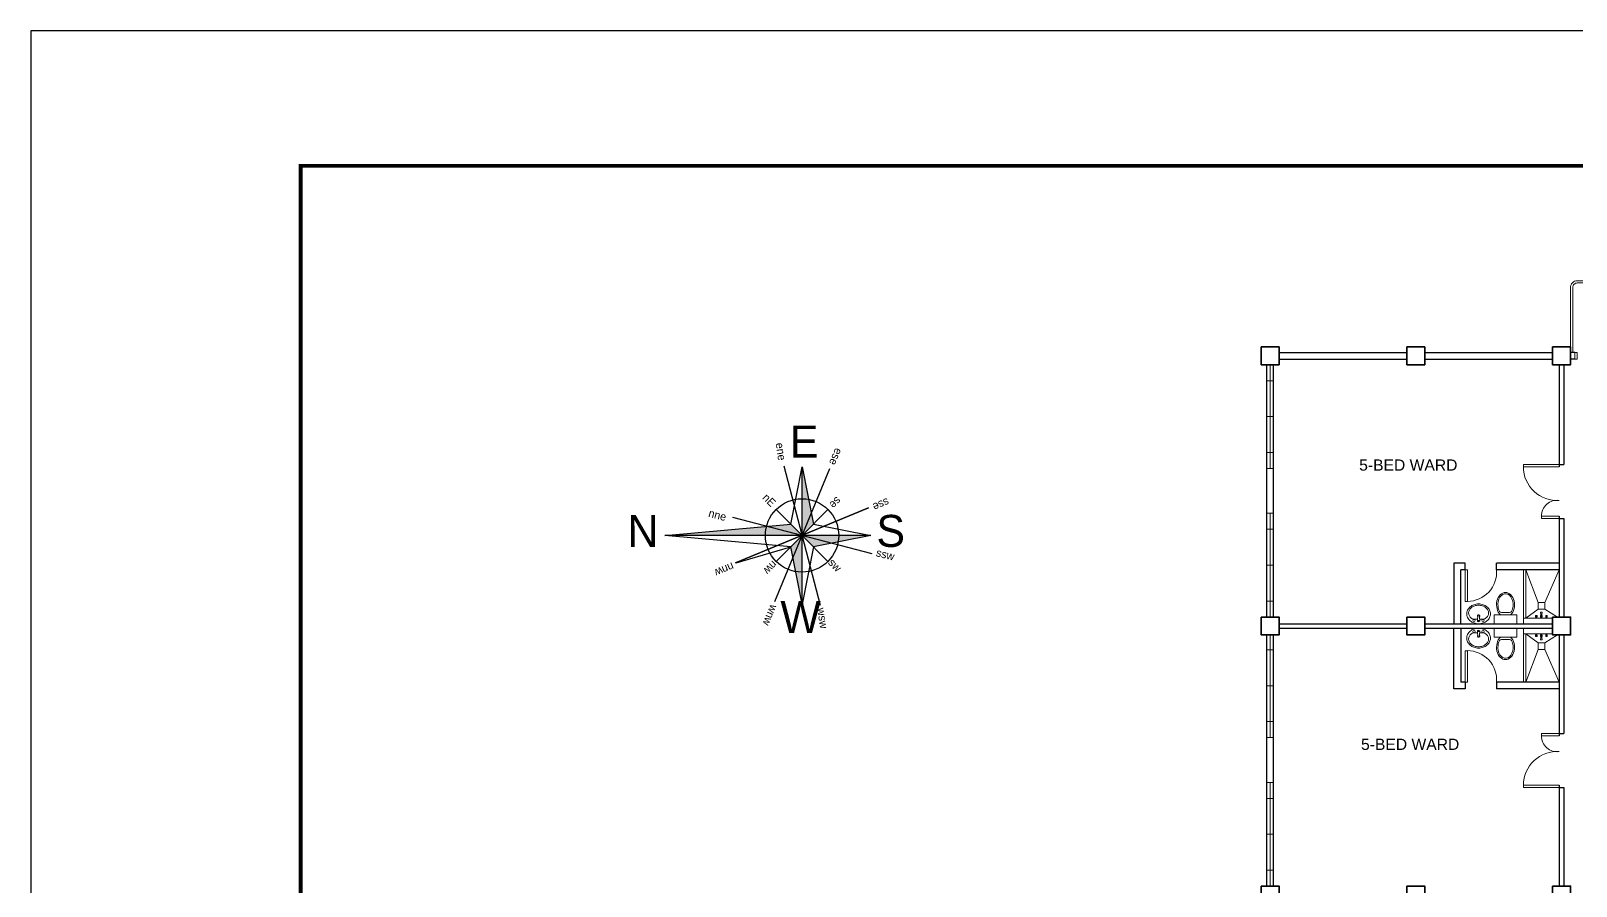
# Model space of a CAD drawing. Header units: millimetres. Extents: x -116 to 421, y 1 to 342.
# Drawn here: x -115.52 to -81.05, y 270.31 to 289.38 of the extents above; entities that cross this region are included whole.
import ezdxf

# ---------------------------------------------------------------- set-up
doc = ezdxf.new("R2010")
doc.units = ezdxf.units.MM
doc.header["$MEASUREMENT"] = 0
for name, color, linetype in [('label', 7, 'Continuous'), ('PATHS', 7, 'Continuous'), ('template', 7, 'Continuous')]:
    doc.layers.add(name, color=color, linetype=linetype)
doc.styles.get("Standard").update_dxf_attribs({"font": 'arial.ttf'})
doc.styles.add('SWISSLT175', font='swissl.ttf', dxfattribs={"height": 0.175})

# ---------------------------------------------------------------- blocks, each defined once
blk = doc.blocks.new('A$C4B4E3A78')
at = {"layer": 'PATHS'}
h = blk.add_hatch(color=7, dxfattribs=at)
h.paths.add_polyline_path([(0, 0.334, -0.044061), (0.059, 0.329), (0, 0.626)])
h.paths.add_polyline_path([(0, 0), (0.103, 0.103), (0.059, 0.329, 0.044061), (0, 0.334)])
h.paths.add_polyline_path([(0.334, 0, -0.044061), (0.329, -0.059), (0.626, 0)])
h.paths.add_polyline_path([(0, 0), (0.103, -0.103), (0.329, -0.059, 0.044061), (0.334, 0)])
h.paths.add_polyline_path([(0, -0.334, -0.044061), (-0.059, -0.329), (0, -0.626)])
h.paths.add_polyline_path([(0, 0), (-0.103, -0.103), (-0.059, -0.329, 0.044061), (0, -0.334)])
h.paths.add_polyline_path([(-0.334, 0, -0.063049), (-0.324, 0.083), (-1.249, 0)])
h.paths.add_polyline_path([(-0.324, 0.083, 0.063049), (-0.334, 0), (0, 0), (-0.103, 0.103)])
at = {"layer": 'PATHS', "color": 7}
for p, q in [((0.251, 0.606), (-0.251, -0.606)), ((-0.165, 0.635), (0.165, -0.635)), ((-0.103, 0.103), (0, 0.626)), ((0, -0.626), (0, 0.626)), ((0, 0.626), (0.103, 0.103)), ((-0.635, 0.165), (0.635, -0.165)), ((0.606, 0.251), (-0.606, -0.251)), ((-0.606, -0.251), (0.606, 0.251)), ((0, 0), (-0.236, 0.236)), ((0, 0), (0.236, 0.236)), ((-1.249, 0), (-0.103, 0.103)), ((0.103, 0.103), (0.626, 0)), ((0.626, 0), (-1.249, 0)), ((-0.103, -0.103), (-1.249, 0)), ((-0.6, -0.249), (-0.103, -0.103)), ((0, 0), (-0.236, -0.236)), ((0, -0.626), (-0.103, -0.103)), ((0, 0), (0.236, -0.236)), ((0.103, -0.103), (0, -0.626)), ((0.626, 0), (0.103, -0.103))]:
    blk.add_line(p, q, dxfattribs=at)
blk.add_circle((0, 0), 0.334, dxfattribs=at)
at = {"layer": 'PATHS', "color": 7, "char_height": 0.2916, "width": 0.60625, "attachment_point": 1}
for s, insert in [('{\\fAlgerian|b0|i0|c0|p82;E}', (-0.11, 1.001)), ('{\\fAlgerian|b0|i0|c0|p82;N}', (-1.591, 0.187)), ('{\\fAlgerian|b0|i0|c0|p82;S}', (0.678, 0.187)), ('{\\fAlgerian|b0|i0|c0|p82;W}', (-0.197, -0.598))]:
    blk.add_mtext(s, dxfattribs=dict(at, insert=insert))
at = {"layer": 'PATHS', "color": 7, "char_height": 0.0729, "width": 0.15156}
for s, insert, attachment_point, rotation in [('{\\fAlgerian|b0|i0|c0|p82;ene}', (-0.242, 0.839), 7, 278.5552), ('{\\fAlgerian|b0|i0|c0|p82;ese}', (0.372, 0.775), 1, 247.5), ('{\\fAlgerian|b0|i0|c0|p82;nE}', (-0.315, 0.39), 1, 315), ('{\\fAlgerian|b0|i0|c0|p82;se}', (0.367, 0.307), 1, 225), ('{\\fAlgerian|b0|i0|c0|p82;sse}', (0.804, 0.276), 1, 202.5), ('{\\fAlgerian|b0|i0|c0|p82;nne}', (-0.84, 0.242), 1, 345.4238), ('{\\fAlgerian|b0|i0|c0|p82;ssw}', (0.687, -0.117), 1, 345.4238), ('{\\fAlgerian|b0|i0|c0|p82;nnw}', (-0.611, -0.311), 1, 202.5), ('{\\fAlgerian|b0|i0|c0|p82;nw}', (-0.217, -0.276), 1, 225), ('{\\fAlgerian|b0|i0|c0|p82;sw}', (0.284, -0.202), 1, 315), ('{\\fAlgerian|b0|i0|c0|p82;wnw}', (-0.219, -0.651), 1, 247.5), ('{\\fAlgerian|b0|i0|c0|p82;wsw}', (0.136, -0.665), 7, 278.5552)]:
    blk.add_mtext(s, dxfattribs=dict(at, insert=insert, attachment_point=attachment_point, rotation=rotation))

msp = doc.modelspace()

# ---------------------------------------------------------------- linework, layer by layer
at = {"color": 8, "lineweight": 25}
for p, q in [((-87.678, 282.209), (-84.828, 282.209)), ((-87.678, 282.059), (-84.828, 282.059)), ((-84.428, 282.209), (-81.578, 282.209)), ((-84.428, 282.059), (-81.578, 282.059)), ((-81.078, 282.209), (-81.178, 282.209)), ((-81.078, 282.059), (-81.178, 282.059)), ((-87.953, 276.309), (-87.953, 281.934)), ((-87.803, 276.309), (-87.803, 281.934)), ((-81.428, 281.934), (-81.428, 279.659)), ((-81.328, 281.934), (-81.328, 279.709)), ((-81.428, 279.709), (-81.328, 279.709)), ((-81.428, 278.559), (-81.428, 276.309)), ((-81.428, 278.509), (-81.328, 278.509)), ((-81.328, 278.509), (-81.328, 276.309)), ((-83.778, 277.509), (-83.778, 276.159)), ((-87.678, 276.159), (-84.828, 276.159)), ((-84.428, 276.159), (-81.578, 276.159)), ((-87.953, 270.309), (-87.953, 275.909)), ((-87.803, 270.309), (-87.803, 275.909)), ((-87.678, 276.059), (-84.828, 276.059)), ((-84.428, 276.059), (-81.578, 276.059)), ((-83.778, 274.709), (-83.778, 276.059)), ((-81.428, 275.909), (-81.428, 273.659)), ((-81.328, 275.909), (-81.328, 273.709)), ((-82.828, 274.859), (-82.828, 274.709)), ((-81.428, 273.709), (-81.328, 273.709)), ((-81.428, 272.559), (-81.428, 270.309)), ((-81.428, 272.509), (-81.328, 272.509)), ((-81.328, 272.509), (-81.328, 270.309))]:
    msp.add_line(p, q, dxfattribs=at)
at = {"color": 8, "lineweight": 9}
for p, q in [((-87.953, 279.622), (-87.953, 281.934)), ((-87.878, 281.934), (-87.878, 279.622)), ((-87.953, 280.778), (-87.953, 281.578)), ((-87.953, 281.578), (-87.803, 281.578)), ((-87.803, 281.578), (-87.803, 279.978)), ((-87.953, 280.778), (-87.803, 280.778)), ((-87.803, 279.978), (-87.953, 279.978)), ((-87.953, 279.122), (-87.953, 279.622)), ((-87.953, 279.622), (-87.803, 279.622)), ((-87.953, 279.122), (-87.953, 278.622)), ((-87.953, 278.622), (-87.803, 278.622)), ((-87.953, 276.309), (-87.953, 278.622)), ((-87.878, 278.622), (-87.878, 276.309)), ((-87.953, 277.466), (-87.953, 278.266)), ((-87.953, 278.266), (-87.803, 278.266)), ((-87.803, 278.266), (-87.803, 276.666)), ((-87.953, 277.466), (-87.803, 277.466)), ((-87.803, 276.666), (-87.953, 276.666)), ((-87.953, 276.309), (-87.803, 276.309)), ((-83.628, 276.159), (-81.678, 276.159)), ((-83.243, 276.357), (-83.256, 276.235)), ((-83.214, 276.357), (-83.201, 276.235)), ((-83.204, 276.261), (-83.102, 276.261)), ((-82.878, 276.359), (-82.878, 276.159)), ((-82.378, 276.359), (-82.878, 276.359)), ((-82.878, 276.159), (-82.378, 276.159)), ((-82.538, 276.409), (-82.719, 276.409)), ((-82.378, 276.159), (-82.378, 276.359)), ((-81.578, 276.284), (-82.228, 276.284)), ((-81.955, 276.342), (-81.959, 276.34)), ((-81.959, 276.34), (-81.959, 276.318)), ((-81.925, 276.34), (-81.959, 276.34)), ((-81.959, 276.318), (-81.956, 276.314)), ((-81.959, 276.285), (-81.956, 276.292)), ((-81.959, 276.285), (-81.959, 276.284)), ((-81.925, 276.285), (-81.959, 276.285)), ((-81.925, 276.284), (-81.959, 276.284)), ((-81.956, 276.312), (-81.956, 276.306)), ((-81.928, 276.306), (-81.956, 276.306)), ((-81.956, 276.306), (-81.955, 276.304)), ((-81.928, 276.292), (-81.956, 276.292)), ((-81.955, 276.343), (-81.955, 276.342)), ((-81.929, 276.343), (-81.955, 276.343)), ((-81.929, 276.342), (-81.955, 276.342)), ((-81.955, 276.331), (-81.955, 276.319)), ((-81.955, 276.318), (-81.948, 276.318)), ((-81.929, 276.304), (-81.955, 276.304)), ((-81.953, 276.292), (-81.953, 276.304)), ((-81.948, 276.331), (-81.948, 276.319)), ((-81.936, 276.331), (-81.936, 276.319)), ((-81.929, 276.318), (-81.936, 276.318)), ((-81.931, 276.292), (-81.931, 276.304)), ((-81.929, 276.343), (-81.929, 276.342)), ((-81.929, 276.342), (-81.925, 276.34)), ((-81.929, 276.331), (-81.929, 276.319)), ((-81.928, 276.306), (-81.929, 276.304)), ((-81.925, 276.318), (-81.928, 276.314)), ((-81.928, 276.312), (-81.928, 276.306)), ((-81.925, 276.285), (-81.928, 276.292)), ((-81.925, 276.34), (-81.925, 276.318)), ((-81.925, 276.285), (-81.925, 276.284)), ((-81.857, 276.284), (-81.846, 276.29)), ((-81.799, 276.284), (-81.857, 276.284)), ((-81.841, 276.37), (-81.849, 276.412)), ((-81.848, 276.416), (-81.809, 276.416)), ((-81.846, 276.3), (-81.811, 276.3)), ((-81.846, 276.29), (-81.846, 276.3)), ((-81.846, 276.29), (-81.811, 276.29)), ((-81.811, 276.29), (-81.846, 276.29)), ((-81.841, 276.342), (-81.845, 276.34)), ((-81.836, 276.34), (-81.845, 276.34)), ((-81.845, 276.34), (-81.845, 276.318)), ((-81.845, 276.318), (-81.843, 276.314)), ((-81.842, 276.318), (-81.836, 276.318)), ((-81.842, 276.312), (-81.842, 276.306)), ((-81.836, 276.306), (-81.842, 276.306)), ((-81.842, 276.306), (-81.842, 276.304)), ((-81.836, 276.304), (-81.842, 276.304)), ((-81.816, 276.37), (-81.841, 276.37)), ((-81.841, 276.37), (-81.841, 276.362)), ((-81.816, 276.37), (-81.841, 276.37)), ((-81.841, 276.362), (-81.816, 276.362)), ((-81.836, 276.343), (-81.841, 276.343)), ((-81.841, 276.343), (-81.841, 276.342)), ((-81.836, 276.342), (-81.841, 276.342)), ((-81.841, 276.331), (-81.841, 276.319)), ((-81.84, 276.3), (-81.84, 276.304)), ((-81.836, 276.3), (-81.836, 276.362)), ((-81.821, 276.3), (-81.836, 276.3)), ((-81.821, 276.362), (-81.821, 276.3)), ((-81.815, 276.343), (-81.821, 276.343)), ((-81.815, 276.342), (-81.821, 276.342)), ((-81.812, 276.34), (-81.821, 276.34)), ((-81.815, 276.318), (-81.821, 276.318)), ((-81.814, 276.306), (-81.821, 276.306)), ((-81.815, 276.304), (-81.821, 276.304)), ((-81.817, 276.3), (-81.817, 276.304)), ((-81.816, 276.37), (-81.807, 276.412)), ((-81.816, 276.362), (-81.816, 276.37)), ((-81.815, 276.343), (-81.815, 276.342)), ((-81.815, 276.342), (-81.812, 276.34)), ((-81.815, 276.331), (-81.815, 276.319)), ((-81.814, 276.306), (-81.815, 276.304)), ((-81.812, 276.318), (-81.814, 276.314)), ((-81.814, 276.312), (-81.814, 276.306)), ((-81.812, 276.34), (-81.812, 276.318)), ((-81.811, 276.3), (-81.811, 276.29)), ((-81.811, 276.29), (-81.799, 276.284)), ((-81.732, 276.285), (-81.728, 276.292)), ((-81.698, 276.285), (-81.732, 276.285)), ((-81.732, 276.285), (-81.732, 276.284)), ((-81.698, 276.284), (-81.732, 276.284)), ((-81.728, 276.342), (-81.731, 276.34)), ((-81.698, 276.34), (-81.731, 276.34)), ((-81.731, 276.34), (-81.731, 276.318)), ((-81.731, 276.318), (-81.729, 276.314)), ((-81.729, 276.312), (-81.729, 276.306)), ((-81.729, 276.306), (-81.728, 276.304)), ((-81.701, 276.306), (-81.729, 276.306)), ((-81.702, 276.343), (-81.728, 276.343)), ((-81.728, 276.343), (-81.728, 276.342)), ((-81.702, 276.342), (-81.728, 276.342)), ((-81.728, 276.331), (-81.728, 276.319)), ((-81.728, 276.318), (-81.721, 276.318)), ((-81.701, 276.304), (-81.728, 276.304)), ((-81.701, 276.292), (-81.728, 276.292)), ((-81.726, 276.292), (-81.726, 276.304)), ((-81.721, 276.331), (-81.721, 276.319)), ((-81.709, 276.331), (-81.709, 276.319)), ((-81.702, 276.318), (-81.709, 276.318)), ((-81.703, 276.292), (-81.703, 276.304)), ((-81.702, 276.343), (-81.702, 276.342)), ((-81.702, 276.342), (-81.698, 276.34)), ((-81.702, 276.331), (-81.702, 276.319)), ((-81.701, 276.312), (-81.701, 276.306)), ((-81.701, 276.306), (-81.701, 276.304)), ((-81.698, 276.285), (-81.701, 276.292)), ((-81.698, 276.318), (-81.7, 276.314)), ((-81.698, 276.34), (-81.698, 276.318)), ((-81.698, 276.285), (-81.698, 276.284)), ((-87.953, 273.622), (-87.953, 275.909)), ((-87.878, 275.909), (-87.878, 273.622)), ((-83.628, 276.059), (-81.678, 276.059)), ((-83.243, 275.861), (-83.256, 275.983)), ((-83.214, 275.861), (-83.201, 275.983)), ((-82.878, 275.859), (-82.878, 276.059)), ((-82.878, 276.059), (-82.378, 276.059)), ((-82.378, 275.859), (-82.878, 275.859)), ((-82.538, 275.809), (-82.719, 275.809)), ((-82.378, 276.059), (-82.378, 275.859)), ((-81.578, 275.934), (-82.228, 275.934)), ((-81.959, 275.934), (-81.959, 275.934)), ((-81.959, 275.934), (-81.956, 275.927)), ((-81.925, 275.934), (-81.959, 275.934)), ((-81.925, 275.934), (-81.959, 275.934)), ((-81.959, 275.901), (-81.956, 275.905)), ((-81.959, 275.879), (-81.959, 275.901)), ((-81.955, 275.877), (-81.959, 275.879)), ((-81.925, 275.879), (-81.959, 275.879)), ((-81.928, 275.927), (-81.956, 275.927)), ((-81.956, 275.913), (-81.955, 275.915)), ((-81.956, 275.907), (-81.956, 275.913)), ((-81.928, 275.913), (-81.956, 275.913)), ((-81.929, 275.915), (-81.955, 275.915)), ((-81.955, 275.901), (-81.948, 275.901)), ((-81.955, 275.888), (-81.955, 275.9)), ((-81.955, 275.876), (-81.955, 275.877)), ((-81.929, 275.877), (-81.955, 275.877)), ((-81.929, 275.876), (-81.955, 275.876)), ((-81.953, 275.927), (-81.953, 275.915)), ((-81.948, 275.888), (-81.948, 275.9)), ((-81.929, 275.901), (-81.936, 275.901)), ((-81.936, 275.888), (-81.936, 275.9)), ((-81.931, 275.927), (-81.931, 275.915)), ((-81.928, 275.913), (-81.929, 275.915)), ((-81.929, 275.888), (-81.929, 275.9)), ((-81.929, 275.877), (-81.925, 275.879)), ((-81.929, 275.876), (-81.929, 275.877)), ((-81.925, 275.934), (-81.928, 275.927)), ((-81.928, 275.907), (-81.928, 275.913)), ((-81.925, 275.901), (-81.928, 275.905)), ((-81.925, 275.934), (-81.925, 275.934)), ((-81.925, 275.879), (-81.925, 275.901)), ((-81.857, 275.934), (-81.846, 275.929)), ((-81.799, 275.934), (-81.857, 275.934)), ((-81.841, 275.849), (-81.849, 275.807)), ((-81.848, 275.802), (-81.809, 275.802)), ((-81.846, 275.929), (-81.811, 275.929)), ((-81.811, 275.929), (-81.846, 275.929)), ((-81.846, 275.929), (-81.846, 275.919)), ((-81.846, 275.919), (-81.811, 275.919)), ((-81.845, 275.901), (-81.843, 275.905)), ((-81.845, 275.879), (-81.845, 275.901)), ((-81.836, 275.879), (-81.845, 275.879)), ((-81.841, 275.877), (-81.845, 275.879)), ((-81.836, 275.915), (-81.842, 275.915)), ((-81.842, 275.913), (-81.842, 275.915)), ((-81.836, 275.913), (-81.842, 275.913)), ((-81.842, 275.907), (-81.842, 275.913)), ((-81.842, 275.901), (-81.836, 275.901)), ((-81.841, 275.888), (-81.841, 275.9)), ((-81.836, 275.877), (-81.841, 275.877)), ((-81.841, 275.876), (-81.841, 275.877)), ((-81.836, 275.876), (-81.841, 275.876)), ((-81.841, 275.849), (-81.841, 275.857)), ((-81.841, 275.857), (-81.816, 275.857)), ((-81.816, 275.849), (-81.841, 275.849)), ((-81.816, 275.849), (-81.841, 275.849)), ((-81.84, 275.919), (-81.84, 275.915)), ((-81.836, 275.919), (-81.836, 275.857)), ((-81.821, 275.919), (-81.836, 275.919)), ((-81.821, 275.857), (-81.821, 275.919)), ((-81.815, 275.915), (-81.821, 275.915)), ((-81.814, 275.913), (-81.821, 275.913)), ((-81.815, 275.901), (-81.821, 275.901)), ((-81.812, 275.879), (-81.821, 275.879)), ((-81.815, 275.877), (-81.821, 275.877)), ((-81.815, 275.876), (-81.821, 275.876)), ((-81.817, 275.919), (-81.817, 275.915)), ((-81.816, 275.857), (-81.816, 275.849)), ((-81.816, 275.849), (-81.807, 275.807)), ((-81.814, 275.913), (-81.815, 275.915)), ((-81.815, 275.888), (-81.815, 275.9)), ((-81.815, 275.877), (-81.812, 275.879)), ((-81.815, 275.876), (-81.815, 275.877)), ((-81.814, 275.907), (-81.814, 275.913)), ((-81.812, 275.901), (-81.814, 275.905)), ((-81.812, 275.879), (-81.812, 275.901)), ((-81.811, 275.929), (-81.799, 275.934)), ((-81.811, 275.919), (-81.811, 275.929)), ((-81.698, 275.934), (-81.732, 275.934)), ((-81.698, 275.934), (-81.732, 275.934)), ((-81.732, 275.934), (-81.728, 275.927)), ((-81.732, 275.934), (-81.732, 275.934)), ((-81.731, 275.901), (-81.729, 275.905)), ((-81.731, 275.879), (-81.731, 275.901)), ((-81.698, 275.879), (-81.731, 275.879)), ((-81.728, 275.877), (-81.731, 275.879)), ((-81.729, 275.913), (-81.728, 275.915)), ((-81.701, 275.913), (-81.729, 275.913)), ((-81.729, 275.907), (-81.729, 275.913)), ((-81.701, 275.927), (-81.728, 275.927)), ((-81.701, 275.915), (-81.728, 275.915)), ((-81.728, 275.901), (-81.721, 275.901)), ((-81.728, 275.888), (-81.728, 275.9)), ((-81.702, 275.877), (-81.728, 275.877)), ((-81.728, 275.876), (-81.728, 275.877)), ((-81.702, 275.876), (-81.728, 275.876)), ((-81.726, 275.927), (-81.726, 275.915)), ((-81.721, 275.888), (-81.721, 275.9)), ((-81.702, 275.901), (-81.709, 275.901)), ((-81.709, 275.888), (-81.709, 275.9)), ((-81.703, 275.927), (-81.703, 275.915)), ((-81.702, 275.888), (-81.702, 275.9)), ((-81.702, 275.877), (-81.698, 275.879)), ((-81.702, 275.876), (-81.702, 275.877)), ((-81.698, 275.934), (-81.701, 275.927)), ((-81.701, 275.913), (-81.701, 275.915)), ((-81.701, 275.907), (-81.701, 275.913)), ((-81.698, 275.901), (-81.7, 275.905)), ((-81.698, 275.934), (-81.698, 275.934)), ((-81.698, 275.879), (-81.698, 275.901)), ((-87.953, 274.778), (-87.953, 275.578)), ((-87.953, 275.578), (-87.803, 275.578)), ((-87.803, 275.578), (-87.803, 273.978)), ((-87.953, 274.778), (-87.803, 274.778)), ((-87.803, 273.978), (-87.953, 273.978)), ((-87.953, 273.622), (-87.803, 273.622)), ((-87.953, 272.622), (-87.803, 272.622)), ((-87.953, 270.309), (-87.953, 272.622)), ((-87.878, 272.622), (-87.878, 270.309)), ((-87.953, 271.466), (-87.953, 272.266)), ((-87.953, 272.266), (-87.803, 272.266)), ((-87.803, 272.266), (-87.803, 270.666)), ((-87.953, 271.466), (-87.803, 271.466)), ((-87.803, 270.666), (-87.953, 270.666)), ((-87.953, 270.309), (-87.803, 270.309))]:
    msp.add_line(p, q, dxfattribs=at)
at = {"color": 8, "lineweight": 25, "ltscale": 0.3}
for p, q in [((-83.528, 277.509), (-83.778, 277.509)), ((-83.528, 277.359), (-83.528, 277.509)), ((-81.428, 277.509), (-82.828, 277.509)), ((-82.828, 277.359), (-82.828, 277.509)), ((-83.528, 277.359), (-83.628, 277.359)), ((-83.628, 276.159), (-83.628, 277.359)), ((-81.428, 277.359), (-82.828, 277.359)), ((-83.628, 276.059), (-83.628, 274.859)), ((-83.528, 274.859), (-83.628, 274.859)), ((-83.528, 274.859), (-83.528, 274.709)), ((-81.428, 274.859), (-82.828, 274.859)), ((-83.528, 274.709), (-83.778, 274.709)), ((-81.428, 274.709), (-82.828, 274.709))]:
    msp.add_line(p, q, dxfattribs=at)
at = {"color": 8, "lineweight": 9, "ltscale": 0.3}
for p, q in [((-81.903, 276.634), (-82.178, 277.359)), ((-81.753, 276.634), (-81.428, 277.359)), ((-81.903, 276.484), (-82.178, 276.284)), ((-81.753, 276.484), (-81.469, 276.309)), ((-81.903, 275.734), (-82.178, 275.934)), ((-81.753, 275.734), (-81.469, 275.909)), ((-81.903, 275.584), (-82.178, 274.859)), ((-81.753, 275.584), (-81.428, 274.859))]:
    msp.add_line(p, q, dxfattribs=at)
at = {"color": 8, "lineweight": 9, "transparency": 33554687}
for points in [[(-81.178, 282.209), (-81.178, 283.659, -0.414214), (-81.028, 283.809), (-78.228, 283.809, -0.414214), (-78.078, 283.659), (-78.078, 282.334), (-78.078, 282.984)], [(-81.128, 282.209), (-81.128, 283.659, -0.414214), (-81.028, 283.759), (-78.228, 283.759, -0.414214), (-78.128, 283.659), (-78.128, 283.004)]]:
    msp.add_lwpolyline(points, format="xyb", dxfattribs=at)
at = {"color": 8, "lineweight": 35}
for points in [[(-88.078, 282.334), (-87.678, 282.334), (-87.678, 281.934), (-88.078, 281.934)], [(-84.828, 282.334), (-84.428, 282.334), (-84.428, 281.934), (-84.828, 281.934)], [(-81.578, 282.334), (-81.178, 282.334), (-81.178, 281.934), (-81.578, 281.934)], [(-88.078, 276.309), (-87.678, 276.309), (-87.678, 275.909), (-88.078, 275.909)], [(-84.828, 276.309), (-84.428, 276.309), (-84.428, 275.909), (-84.828, 275.909)], [(-81.578, 276.309), (-81.178, 276.309), (-81.178, 275.909), (-81.578, 275.909)], [(-88.078, 270.309), (-87.678, 270.309), (-87.678, 269.909), (-88.078, 269.909)], [(-84.828, 270.309), (-84.428, 270.309), (-84.428, 269.909), (-84.828, 269.909)], [(-81.578, 270.309), (-81.178, 270.309), (-81.178, 269.909), (-81.578, 269.909)]]:
    msp.add_lwpolyline(points, close=True, dxfattribs=at)
at = {"color": 8, "lineweight": 13}
msp.add_lwpolyline([(-81.028, 282.209), (-81.028, 282.059), (-81.078, 282.059), (-81.078, 282.209)], close=True, dxfattribs=at)
at = {"color": 8, "lineweight": 9}
for points in [[(-87.953, 281.934), (-87.803, 281.934), (-87.803, 279.622), (-87.953, 279.622)], [(-87.953, 278.622), (-87.803, 278.622), (-87.803, 276.309), (-87.953, 276.309)], [(-87.953, 275.909), (-87.803, 275.909), (-87.803, 273.622), (-87.953, 273.622)], [(-87.953, 272.622), (-87.803, 272.622), (-87.803, 270.309), (-87.953, 270.309)]]:
    msp.add_lwpolyline(points, close=True, dxfattribs=at)
at = {"color": 8, "lineweight": 13, "ltscale": 0.03}
for points in [[(-81.428, 279.659), (-81.428, 279.709), (-82.228, 279.709), (-82.228, 279.659)], [(-81.428, 278.509), (-81.428, 278.559), (-81.828, 278.559), (-81.828, 278.509)], [(-83.528, 277.359), (-83.478, 277.359), (-83.478, 276.659), (-83.528, 276.659)], [(-83.528, 274.859), (-83.478, 274.859), (-83.478, 275.559), (-83.528, 275.559)], [(-81.428, 273.709), (-81.428, 273.659), (-81.828, 273.659), (-81.828, 273.709)], [(-81.428, 272.559), (-81.428, 272.509), (-82.228, 272.509), (-82.228, 272.559)]]:
    msp.add_lwpolyline(points, close=True, dxfattribs=at)
at = {"color": 8, "lineweight": 9, "ltscale": 0.3}
for points in [[(-82.178, 276.284), (-82.178, 277.359), (-82.228, 277.359), (-82.228, 276.159), (-82.228, 276.159)], [(-82.178, 275.934), (-82.178, 274.859), (-82.228, 274.859), (-82.228, 276.059), (-82.228, 276.059)]]:
    msp.add_lwpolyline(points, dxfattribs=at)
at = {"color": 8, "lineweight": 9}
for points in [[(-82.963, 276.38, 0.11576), (-82.983, 276.463, 0.104047), (-83.041, 276.537, 0.090875), (-83.125, 276.584, 0.083344), (-83.228, 276.601, 0.083344), (-83.332, 276.584, 0.090875), (-83.416, 276.537, 0.104047), (-83.474, 276.463, 0.11576), (-83.493, 276.38, 0.11576), (-83.474, 276.298, 0.104047), (-83.416, 276.224, 0.090875), (-83.332, 276.177, 0.083344), (-83.228, 276.159, 0.083344), (-83.125, 276.177, 0.090875), (-83.041, 276.224, 0.104047), (-82.983, 276.298, 0.11576)], [(-82.963, 275.838, -0.11576), (-82.983, 275.756, -0.104047), (-83.041, 275.682, -0.090875), (-83.125, 275.635, -0.083344), (-83.228, 275.617, -0.083344), (-83.332, 275.635, -0.090875), (-83.416, 275.682, -0.104047), (-83.474, 275.756, -0.11576), (-83.493, 275.838, -0.11576), (-83.474, 275.921, -0.104047), (-83.416, 275.995, -0.090875), (-83.332, 276.042, -0.083344), (-83.228, 276.059, -0.083344), (-83.125, 276.042, -0.090875), (-83.041, 275.995, -0.104047), (-82.983, 275.921, -0.11576)]]:
    msp.add_lwpolyline(points, format="xyb", close=True, dxfattribs=at)
for points in [[(-83.006, 276.401, 0.124838), (-83.022, 276.464, 0.105788), (-83.071, 276.522, 0.086697), (-83.141, 276.558, 0.076776), (-83.228, 276.571, 0.076776), (-83.316, 276.558, 0.086697), (-83.386, 276.522, 0.105788), (-83.435, 276.464, 0.124838), (-83.451, 276.401, 0.124838), (-83.435, 276.339, 0.105788), (-83.386, 276.281, 0.040067), (-83.355, 276.261), (-83.253, 276.261, 0.040067)], [(-83.006, 275.817, -0.124838), (-83.022, 275.755, -0.105788), (-83.071, 275.697, -0.086697), (-83.141, 275.661, -0.076776), (-83.228, 275.647, -0.076776), (-83.316, 275.661, -0.086697), (-83.386, 275.697, -0.105788), (-83.435, 275.755, -0.124838), (-83.451, 275.817, -0.124838), (-83.435, 275.88, -0.105788), (-83.386, 275.938, -0.040067), (-83.355, 275.957), (-83.253, 275.957, -0.040067)], [(-83.204, 275.957), (-83.102, 275.957, -0.040067), (-83.071, 275.938, -0.105788), (-83.022, 275.88, -0.124838), (-83.006, 275.817, -0.124838)]]:
    msp.add_lwpolyline(points, format="xyb", dxfattribs=at)
at = {"color": 8, "lineweight": 9, "ltscale": 0.03}
for points in [[(-81.903, 276.484), (-81.753, 276.484), (-81.753, 276.634), (-81.903, 276.634)], [(-81.903, 275.734), (-81.753, 275.734), (-81.753, 275.584), (-81.903, 275.584)]]:
    msp.add_lwpolyline(points, close=True, dxfattribs=at)
at = {"color": 8, "lineweight": 9}
for centre, radius in [((-83.33, 276.232), 0.0255), ((-83.228, 276.226), 0.0095), ((-83.127, 276.232), 0.0255), ((-83.33, 275.986), 0.0255), ((-83.228, 275.993), 0.0095), ((-83.127, 275.986), 0.0255)]:
    msp.add_circle(centre, radius, dxfattribs=at)
at = {"color": 8, "lineweight": 13, "ltscale": 0.03}
for centre, radius, start, end in [((-81.477, 279.659), 0.752, 180, 273.6952), ((-81.475, 278.559), 0.353, 82.3719, 180), ((-83.478, 277.311), 0.652, 270, 4.2422), ((-83.478, 274.908), 0.652, 355.7578, 90), ((-81.475, 273.659), 0.353, 180, 277.6281), ((-81.477, 272.559), 0.752, 86.3048, 180)]:
    msp.add_arc(centre, radius, start, end, dxfattribs=at)
at = {"color": 8, "lineweight": 9}
for centre, radius, start, end in [((-83.228, 276.232), 0.028, 173.7545, 6.2455), ((-83.228, 276.334), 0.025, 126.3068, 221.2022), ((-83.228, 276.264), 0.0948, 81.2026, 98.7974), ((-83.228, 276.334), 0.025, 71.3793, 108.6207), ((-83.228, 276.334), 0.025, 318.7978, 53.6932), ((-83.21, 276.463), 0.228, 298.2037, 307.3815), ((-83.181, 276.425), 0.181, 307.3815, 331.5364), ((-83.137, 276.401), 0.131, 331.5364, 0), ((-82.719, 276.459), 0.05, 208.0084, 270), ((-82.538, 276.459), 0.05, 270, 331.8499), ((-83.228, 275.986), 0.028, 353.7545, 186.2455), ((-83.228, 275.884), 0.025, 138.7978, 233.6932), ((-83.228, 275.955), 0.0948, 261.2026, 278.7974), ((-83.228, 275.884), 0.025, 251.3793, 288.6207), ((-83.228, 275.884), 0.025, 306.3068, 41.2022), ((-82.719, 275.759), 0.05, 90, 151.9916), ((-82.538, 275.759), 0.05, 28.1501, 90)]:
    msp.add_arc(centre, radius, start, end, dxfattribs=at)
for centre, major_axis, ratio, start_param, end_param in [((-82.628, 276.584), (0, -0.275), 0.727273, 0.612555, 5.670631), ((-81.968, 276.33), (0.00896, 0.00896), 1, 5.560378, 6.271464), ((-81.97, 276.325), (-0.0118, 0.0118), 1, 3.273911, 3.406137), ((-81.959, 276.319), (0.00268, 0.00268), 1, 4.870036, 5.497675), ((-81.96, 276.312), (0.00268, 0.00268), 1, 5.497675, 5.991616), ((-81.938, 276.33), (0.00738, 0.00738), 1, 1.497691, 2.282489), ((-81.944, 276.319), (-0.00268, 0.00268), 1, 0.785286, 1.412925), ((-81.937, 276.324), (0.00887, 0.00887), 1, 2.983721, 3.344735), ((-81.942, 276.335), (-0.00268, 0.00268), 1, -1.497915, -0.073106), ((-81.942, 276.317), (-0.00268, 0.00268), 1, 1.773938, 2.938226), ((-81.946, 276.33), (-0.00738, 0.00738), 1, 4.000472, 4.78527), ((-81.947, 276.324), (0.00887, 0.00887), 1, 4.509022, 4.870036), ((-81.94, 276.319), (-0.00268, 0.00268), 1, 3.299239, 3.926878), ((-81.916, 276.33), (-0.00896, 0.00896), 1, 0.011497, 0.722582), ((-81.925, 276.319), (0.00268, 0.00268), 1, 2.356082, 2.983721), ((-81.914, 276.325), (-0.0118, 0.0118), 1, 1.306028, 1.438253), ((-81.924, 276.312), (0.00268, 0.00268), 1, 1.862141, 2.356082), ((-81.846, 276.413), (0.00268, 0.00268), 1, 1.354119, 2.724181), ((-81.854, 276.33), (-0.00896, 0.00896), 1, 3.989582, 4.700667), ((-81.857, 276.325), (0.0118, 0.0118), 1, 4.844707, 4.976933), ((-81.846, 276.312), (-0.00268, 0.00268), 1, 3.926878, 4.42082), ((-81.845, 276.319), (-0.00268, 0.00268), 1, 3.299239, 3.926878), ((-81.803, 276.33), (-0.00896, 0.00896), 1, 0.011497, 0.722582), ((-81.811, 276.319), (-0.00268, 0.00268), 1, 0.785286, 1.412925), ((-81.8, 276.325), (0.0118, 0.0118), 1, 2.876824, 3.009049), ((-81.811, 276.312), (-0.00268, 0.00268), 1, 0.291344, 0.785286), ((-81.74, 276.33), (0.00896, 0.00896), 1, 5.560378, 6.271464), ((-81.743, 276.325), (-0.0118, 0.0118), 1, 3.273911, 3.406137), ((-81.732, 276.319), (0.00268, 0.00268), 1, 4.870036, 5.497675), ((-81.733, 276.312), (0.00268, 0.00268), 1, 5.497675, 5.991616), ((-81.71, 276.33), (0.00738, 0.00738), 1, 1.497691, 2.282489), ((-81.717, 276.319), (-0.00268, 0.00268), 1, 0.785286, 1.412925), ((-81.71, 276.324), (0.00887, 0.00887), 1, 2.983721, 3.344735), ((-81.715, 276.335), (-0.00268, 0.00268), 1, -1.497915, -0.073106), ((-81.715, 276.317), (-0.00268, 0.00268), 1, 1.773938, 2.938226), ((-81.72, 276.324), (0.00887, 0.00887), 1, 4.509022, 4.870036), ((-81.719, 276.33), (-0.00738, 0.00738), 1, 4.000472, 4.78527), ((-81.712, 276.319), (-0.00268, 0.00268), 1, 3.299239, 3.926878), ((-81.689, 276.33), (-0.00896, 0.00896), 1, 0.011497, 0.722582), ((-81.698, 276.319), (0.00268, 0.00268), 1, 2.356082, 2.983721), ((-81.686, 276.325), (0.0118, 0.0118), 1, 2.876824, 3.009049), ((-81.697, 276.312), (0.00268, 0.00268), 1, 1.862141, 2.356082), ((-81.811, 275.806), (-0.00268, 0.00268), 1, 2.92514, 4.295202)]:
    msp.add_ellipse(centre, major_axis=major_axis, ratio=ratio, start_param=start_param, end_param=end_param, dxfattribs=at)
at = {"color": 8, "lineweight": 9, "extrusion": (-4.99074e-41, 2.88216e-41, -1)}
msp.add_ellipse((-81.811, 276.413), major_axis=(0.00268, 0.00268), ratio=1, start_param=-0.216453, end_param=1.153609, dxfattribs=at)
at = {"color": 8, "lineweight": 9, "extrusion": (0, 0, -1)}
msp.add_ellipse((-82.628, 275.634), major_axis=(0, 0.275), ratio=0.727273, start_param=0.612555, end_param=5.670631, dxfattribs=at)
at = {"color": 8, "lineweight": 9, "extrusion": (-4.99074e-41, -2.88216e-41, -1)}
for centre, major_axis, start_param, end_param in [((-81.968, 275.889), (-0.00896, 0.00896), 2.418785, 3.129871), ((-81.97, 275.894), (-0.0118, 0.0118), 1.703115, 1.83534), ((-81.96, 275.907), (-0.00268, 0.00268), 2.356082, 2.850023), ((-81.959, 275.9), (-0.00268, 0.00268), 1.728443, 2.356082), ((-81.944, 275.9), (-0.00268, -0.00268), 0.785286, 1.412925), ((-81.938, 275.889), (-0.00738, -0.00738), 6.21008, 6.994878), ((-81.937, 275.895), (-0.00887, 0.00887), -0.157871, 0.203142), ((-81.942, 275.902), (-0.00268, 0.00268), 0.203142, 1.36743), ((-81.942, 275.883), (-0.00268, 0.00268), 3.214474, 4.639283), ((-81.947, 275.895), (-0.00887, -0.00887), 2.938226, 3.299239), ((-81.946, 275.889), (-0.00738, -0.00738), 4.000472, 4.78527), ((-81.94, 275.9), (-0.00268, -0.00268), 3.299239, 3.926878), ((-81.925, 275.9), (-0.00268, -0.00268), 0.785286, 1.412925), ((-81.916, 275.889), (-0.00896, 0.00896), -1.559299, -0.848214), ((-81.924, 275.907), (-0.00268, 0.00268), -1.279452, -0.785511), ((-81.914, 275.894), (-0.0118, 0.0118), -0.264769, -0.132543), ((-81.846, 275.806), (-0.00268, -0.00268), 6.066508, 7.43657), ((-81.854, 275.889), (-0.00896, 0.00896), 2.418785, 3.129871), ((-81.846, 275.907), (-0.00268, -0.00268), 3.926878, 4.42082), ((-81.857, 275.894), (-0.0118, -0.0118), 3.273911, 3.406137), ((-81.845, 275.9), (-0.00268, -0.00268), 3.299239, 3.926878), ((-81.8, 275.894), (-0.0118, -0.0118), 1.306028, 1.438253), ((-81.811, 275.9), (-0.00268, 0.00268), -0.785511, -0.157871), ((-81.803, 275.889), (-0.00896, -0.00896), 0.011497, 0.722582), ((-81.811, 275.907), (-0.00268, 0.00268), -1.279452, -0.785511), ((-81.74, 275.889), (-0.00896, -0.00896), 3.989582, 4.700667), ((-81.743, 275.894), (-0.0118, 0.0118), 1.703115, 1.83534), ((-81.733, 275.907), (-0.00268, -0.00268), 3.926878, 4.42082), ((-81.732, 275.9), (-0.00268, -0.00268), 3.299239, 3.926878), ((-81.717, 275.9), (-0.00268, -0.00268), 0.785286, 1.412925), ((-81.71, 275.889), (-0.00738, 0.00738), 4.639283, 5.424081), ((-81.71, 275.895), (-0.00887, -0.00887), 1.412925, 1.773938), ((-81.715, 275.902), (-0.00268, 0.00268), 0.203142, 1.36743), ((-81.715, 275.884), (-0.00268, -0.00268), 4.78527, 6.21008), ((-81.72, 275.895), (-0.00887, 0.00887), 1.36743, 1.728443), ((-81.719, 275.889), (-0.00738, -0.00738), 4.000472, 4.78527), ((-81.712, 275.9), (-0.00268, -0.00268), 3.299239, 3.926878), ((-81.698, 275.9), (-0.00268, 0.00268), -0.785511, -0.157871), ((-81.689, 275.889), (-0.00896, 0.00896), -1.559299, -0.848214), ((-81.697, 275.907), (-0.00268, -0.00268), 0.291344, 0.785286), ((-81.686, 275.894), (-0.0118, 0.0118), -0.264769, -0.132543)]:
    msp.add_ellipse(centre, major_axis=major_axis, ratio=1, start_param=start_param, end_param=end_param, dxfattribs=at)
at = {"color": 8, "lineweight": 9}
for points in [[(-82.494, 276.436), (-82.485, 276.452), (-82.477, 276.47), (-82.451, 276.561), (-82.456, 276.649), (-82.513, 276.78), (-82.564, 276.822), (-82.662, 276.835), (-82.714, 276.809), (-82.788, 276.698), (-82.806, 276.614), (-82.79, 276.5), (-82.779, 276.465), (-82.763, 276.436)], [(-82.494, 275.783), (-82.485, 275.767), (-82.477, 275.748), (-82.451, 275.657), (-82.456, 275.57), (-82.513, 275.438), (-82.564, 275.397), (-82.662, 275.384), (-82.714, 275.41), (-82.788, 275.521), (-82.806, 275.605), (-82.79, 275.718), (-82.779, 275.753), (-82.763, 275.783)]]:
    msp.add_open_spline(points, degree=3, knots=[0.937253, 0.937253, 0.937253, 0.937253, 1.185372, 1.185372, 2.113864, 2.113864, 3.042356, 3.042356, 3.970847, 3.970847, 4.899339, 4.899339, 5.346062, 5.346062, 5.346062, 5.346062], dxfattribs=at)
at = {"layer": 'template'}
for p, q in [((-16.248, 289.38), (-115.524, 289.38)), ((-115.524, 289.38), (-115.524, 218.984))]:
    msp.add_line(p, q, dxfattribs=at)
at = {"layer": 'template', "linetype": 'Continuous', "const_width": 0.0853}
msp.add_lwpolyline([(-109.507, 221.993), (-19.256, 221.993), (-19.256, 286.372), (-109.507, 286.372)], close=True, dxfattribs=at)

# ---------------------------------------------------------------- block references
at = {"layer": 'PATHS', "linetype": 'Continuous', "xscale": 2.448166817373462, "yscale": 2.448166817373462, "zscale": 2.448166817373462}
msp.add_blockref('A$C4B4E3A78', (-98.321, 278.129), dxfattribs=at)

# ---------------------------------------------------------------- texts
at = {"layer": 'label', "color": 8, "lineweight": 9, "ltscale": 0.4, "char_height": 0.25, "attachment_point": 5, "line_spacing_factor": 0.8, "style": 'SWISSLT175'}
for insert in [(-84.796, 279.697), (-84.755, 273.469)]:
    msp.add_mtext('5-BED WARD', dxfattribs=dict(at, insert=insert))

doc.saveas('drawing.dxf')
